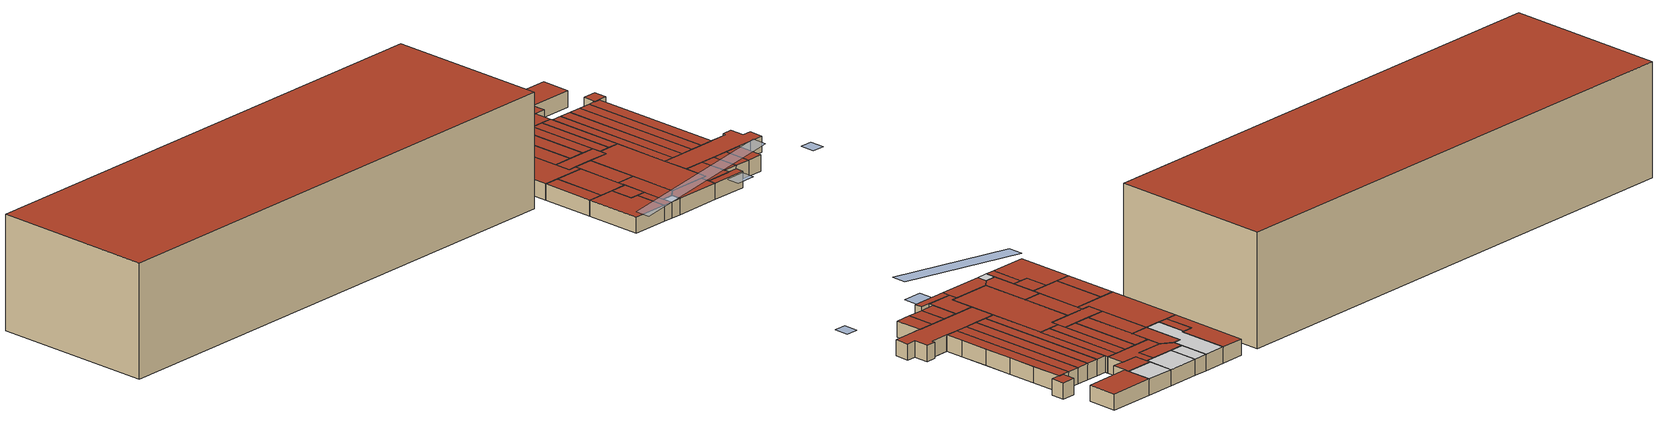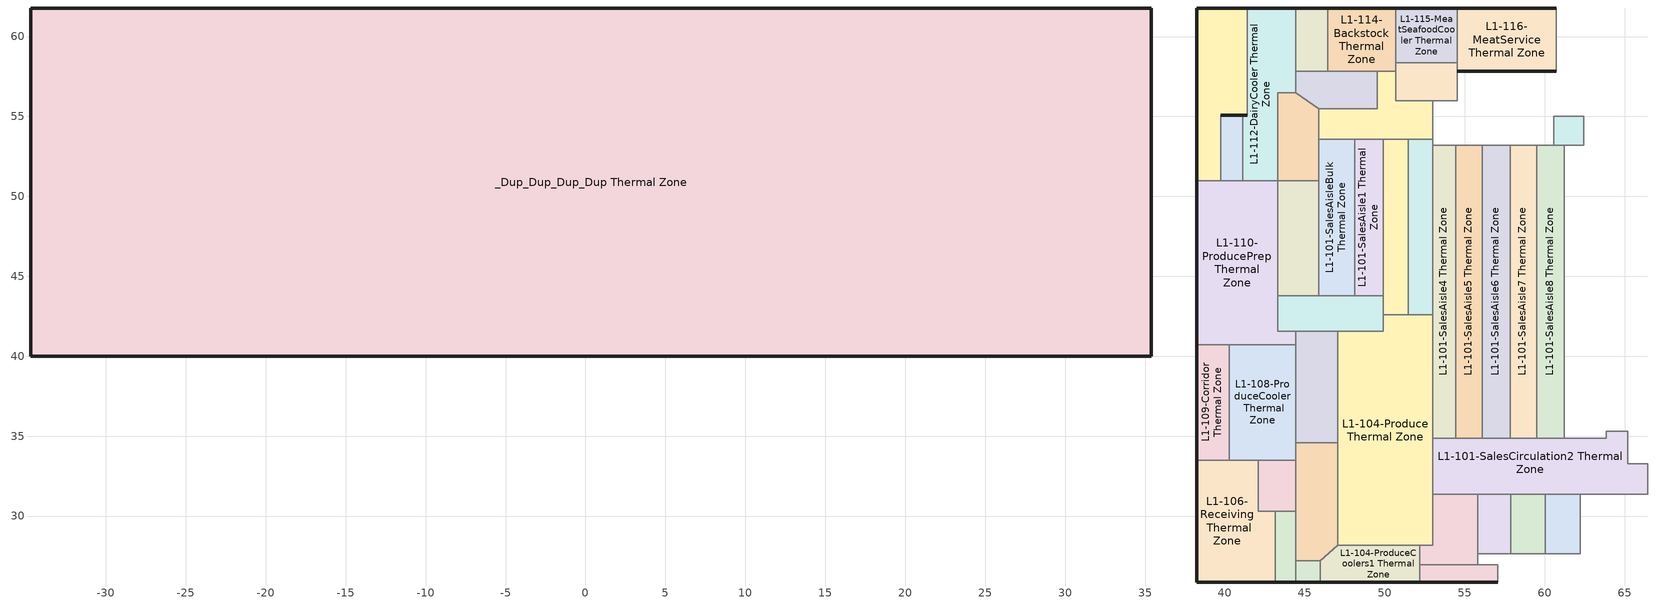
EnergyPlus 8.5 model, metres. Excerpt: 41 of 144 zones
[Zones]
L1-101-EntranceExit Thermal Zone
 floor ground (Floor_Slab): 57.06,26.95 57.06,25.88 52.19,25.88 52.18,26.95 z0
 wall outside (Wall_Exterior): 52.19,25.88 57.06,25.88 z0:2.13
 wall to L1-102-CheckoutBagging Thermal Zone (Hole): 57.06,25.88 57.06,26.95 55.81,26.95 z0:2.13
 wall to L1-101-SalesCirculation1 Thermal Zone (Hole): 55.81,26.95 52.18,26.95 z0:2.13
 wall to L1-104-ProduceCoolers1 Thermal Zone (Hole): 52.18,26.95 52.19,25.88 z0:2.13
 roof outside (Hole): 52.18,26.95 52.19,25.88 57.06,25.88 57.06,26.95 z2.13
L1-101-SalesAisle1 Thermal Zone
 floor ground (Hole): 49.9,53.58 49.9,43.77 48.13,43.77 48.13,53.58 z0
 wall to L1-101-SalesAisleBulk Thermal Zone (Hole): 48.13,53.58 48.13,43.77 z0:2.13
 wall to L1-104-ProduceCirculation Thermal Zone (Hole): 48.13,43.77 49.9,43.77 z0:2.13
 wall to L1-101-SalesAisle2 Thermal Zone (Hole): 49.9,43.77 49.9,53.58 z0:2.13
 wall to L1-101-SalesCirculation3 Thermal Zone (Hole): 49.9,53.58 48.13,53.58 z0:2.13
 roof outside (Hole): 48.13,53.58 48.13,43.77 49.9,43.77 49.9,53.58 z2.13
L1-101-SalesAisle2 Thermal Zone
 floor ground (Hole): 51.47,53.58 51.47,42.58 49.9,42.58 49.9,53.58 z0
 wall to L1-101-SalesCirculation3 Thermal Zone (Hole): 51.47,53.58 49.9,53.58 z0:2.13
 wall to L1-104-ProduceCirculation Thermal Zone (Hole): 49.9,43.77 49.9,42.58 z0:2.13
 wall to L1-104-Produce Thermal Zone (Hole): 49.9,42.58 51.47,42.58 z0:2.13
 wall to L1-101-SalesAisle3 Thermal Zone (Hole): 51.47,42.58 51.47,53.58 z0:2.13
 roof outside (Hole): 49.9,53.58 49.9,42.58 51.47,42.58 51.47,53.58 z2.13
L1-101-SalesAisle3 Thermal Zone
 floor ground (Hole): 53,53.58 53,42.58 51.47,42.58 51.47,53.58 z0
 wall to L1-104-Produce Thermal Zone (Hole): 51.47,42.58 53,42.58 z0:2.13
 wall to L1-101-SalesAisle4 Thermal Zone (Hole): 53,42.58 53,53.19 z0:2.13
 wall to L1-101-SalesCirculation4 Thermal Zone (Hole): 53,53.19 53,53.58 z0:2.13
 wall to L1-101-SalesCirculation3 Thermal Zone (Hole): 53,53.58 51.47,53.58 z0:2.13
 roof outside (Hole): 51.47,53.58 51.47,42.58 53,42.58 53,53.58 z2.13
L1-101-SalesAisle4 Thermal Zone
 floor ground (Hole): 54.45,53.19 54.45,34.87 53,34.87 53,53.19 z0
 wall to L1-104-Produce Thermal Zone (Hole): 53,42.58 53,34.87 z0:2.13
 wall to L1-101-SalesCirculation2 Thermal Zone (Hole): 53,34.87 54.45,34.87 z0:2.13
 wall to L1-101-SalesAisle5 Thermal Zone (Hole): 54.45,34.87 54.45,53.19 z0:2.13
 wall to L1-101-SalesCirculation4 Thermal Zone (Hole): 54.45,53.19 53,53.19 z0:2.13
 roof outside (Hole): 53,53.19 53,34.87 54.45,34.87 54.45,53.19 z2.13
L1-101-SalesAisle5 Thermal Zone
 floor ground (Hole): 56.1,53.19 56.1,34.87 54.45,34.87 54.45,53.19 z0
 wall to L1-101-SalesCirculation2 Thermal Zone (Hole): 54.45,34.87 56.1,34.87 z0:2.13
 wall to L1-101-SalesAisle6 Thermal Zone (Hole): 56.1,34.87 56.1,53.19 z0:2.13
 wall to L1-101-SalesCirculation4 Thermal Zone (Hole): 56.1,53.19 54.45,53.19 z0:2.13
 roof outside (Hole): 54.45,53.19 54.45,34.87 56.1,34.87 56.1,53.19 z2.13
L1-101-SalesAisle6 Thermal Zone
 floor ground (Hole): 57.84,53.19 57.84,34.87 56.1,34.87 56.1,53.19 z0
 wall to L1-101-SalesCirculation2 Thermal Zone (Hole): 56.1,34.87 57.84,34.87 z0:2.13
 wall to L1-101-SalesAisle7 Thermal Zone (Hole): 57.84,34.87 57.84,53.19 z0:2.13
 wall to L1-101-SalesCirculation4 Thermal Zone (Hole): 57.84,53.19 56.1,53.19 z0:2.13
 roof outside (Hole): 56.1,53.19 56.1,34.87 57.84,34.87 57.84,53.19 z2.13
L1-101-SalesAisle7 Thermal Zone
 floor ground (Hole): 59.49,53.19 59.49,34.87 57.84,34.87 57.84,53.19 z0
 wall to L1-101-SalesCirculation2 Thermal Zone (Hole): 57.84,34.87 59.49,34.87 z0:2.13
 wall to L1-101-SalesAisle8 Thermal Zone (Hole): 59.49,34.87 59.49,53.19 z0:2.13
 wall to L1-101-SalesCirculation4 Thermal Zone (Hole): 59.49,53.19 57.84,53.19 z0:2.13
 roof outside (Hole): 57.84,53.19 57.84,34.87 59.49,34.87 59.49,53.19 z2.13
L1-101-SalesAisle8 Thermal Zone
 floor ground (Hole): 61.24,53.19 61.24,34.87 59.49,34.87 59.49,53.19 z0
 wall to L1-101-SalesCirculation4 Thermal Zone (Hole): 60.58,53.19 59.49,53.19 z0:2.13
 wall to L1-101-SalesCirculation2 Thermal Zone (Hole): 59.49,34.87 61.24,34.87 z0:2.13
 wall to L1-101-SalesRefrigerationAisle1 Thermal Zone (Hole): 61.24,34.87 61.24,37.32 z0:2.13
 wall to L1-101-SalesRefrigerationAisle2 Thermal Zone (Hole): 61.24,37.32 61.24,41.19 z0:2.13
 wall to L1-101-SalesRefrigerationAisle3 Thermal Zone (Hole): 61.24,41.19 61.24,45.13 z0:2.13
 wall to L1-101-SalesRefrigerationAisle4 Thermal Zone (Hole): 61.24,45.13 61.24,49 z0:2.13
 wall to L1-101-SalesRefrigerationAisle5 Thermal Zone (Hole): 61.24,49 61.24,53.19 z0:2.13
 wall to L1-101-SalesRefrigerationEndcap1 Thermal Zone (Hole): 61.24,53.19 60.58,53.19 z0:2.13
 roof outside (Hole): 59.49,53.19 59.49,34.87 61.24,34.87 61.24,53.19 z2.13
L1-101-SalesAisleBulk Thermal Zone
 floor ground (Hole): 48.13,53.58 48.13,43.77 45.87,43.77 45.87,53.58 z0
 wall to L1-101-SalesCirculation3 Thermal Zone (Hole): 48.13,53.58 45.87,53.58 z0:2.13
 wall to L1-101-SalesRefrigerationReachInDairy2 Thermal Zone (Hole): 45.87,53.58 45.87,50.96 z0:2.13
 wall to L1-101-SalesRefrigerationReachInDairy1 Thermal Zone (Hole): 45.87,50.96 45.87,43.77 z0:2.13
 wall to L1-104-ProduceCirculation Thermal Zone (Hole): 45.87,43.77 48.13,43.77 z0:2.13
 roof outside (Hole): 45.87,53.58 45.87,43.77 48.13,43.77 48.13,53.58 z2.13
L1-101-SalesCirculation1 Thermal Zone
 floor ground (Hole): 55.81,31.36 55.81,26.95 52.18,26.95 52.18,28.16 53,28.16 53,31.36 z0
 wall to L1-103-Floral Thermal Zone (Hole): 55.81,27.65 55.81,31.36 z0:2.13
 wall to L1-101-SalesCirculation2 Thermal Zone (Hole): 55.81,31.36 53,31.36 z0:2.13
 wall to L1-104-Produce Thermal Zone (Hole): 53,31.36 53,28.16 52.18,28.16 z0:2.13
 wall to L1-104-ProduceCoolers1 Thermal Zone (Hole): 52.18,28.16 52.18,26.95 z0:2.13
 wall to L1-102-CheckoutBagging Thermal Zone (Hole): 55.81,26.95 55.81,27.65 z0:2.13
 roof outside (Hole): 53,31.36 53,28.16 52.18,28.16 52.18,26.95 55.81,26.95 55.81,31.36 z2.13
L1-101-SalesCirculation2 Thermal Zone
 floor ground (Hole): 65.2,35.3 65.2,33.28 66.45,33.28 66.45,31.36 53,31.36 53,34.87 63.86,34.87 63.86,35.3 z0
 wall to L1-102-Checkout2 Thermal Zone (Hole): 60.05,31.36 62.21,31.36 z0:2.13
 wall to L1-102-Checkout3 Thermal Zone (Hole): 62.21,31.36 64.37,31.36 z0:2.13
 wall to L1-102-Checkout4 Thermal Zone (Hole): 64.37,31.36 66.45,31.36 z0:2.13
 wall to L1-101-SalesCirculation7 Thermal Zone (Hole): 66.45,31.36 66.45,33.28 z0:2.13
 wall to L1-101-SalesRefrigerationEndcap3 Thermal Zone (Hole): 66.45,33.28 65.2,33.28 65.2,35.3 z0:2.13
 wall to L1-101-SalesAisle9 Thermal Zone (Hole): 65.2,35.3 63.86,35.3 z0:2.13
 wall to L1-101-SalesRefrigerationAisle1 Thermal Zone (Hole): 63.86,35.3 63.86,34.87 61.24,34.87 z0:2.13
 wall to L1-104-Produce Thermal Zone (Hole): 53,34.87 53,31.36 z0:2.13
 wall to L1-103-Floral Thermal Zone (Hole): 55.81,31.36 57.88,31.36 z0:2.13
 wall to L1-102-Checkout1 Thermal Zone (Hole): 57.88,31.36 60.05,31.36 z0:2.13
 roof outside (Hole): 53,34.87 53,31.36 66.45,31.36 66.45,33.28 65.2,33.28 65.2,35.3 63.86,35.3 63.86,34.87 z2.13
L1-101-SalesCirculation3 Thermal Zone
 floor ground (Hole): 53,55.99 53,53.58 45.87,53.58 45.87,55.47 49.53,55.47 49.53,57.81 50.69,57.81 50.69,55.99 z0
 wall to L1-101-SalesRefrigerationReachInDairy2 Thermal Zone (Hole): 45.87,55.47 45.87,53.58 z0:2.13
 wall to L1-101-SalesCirculation4 Thermal Zone (Hole): 53,53.58 53,55.99 z0:2.13
 wall to L1-101-SalesRefrigerationReachInMeatSubstitutes Thermal Zone (Hole): 53,55.99 50.69,55.99 50.69,57.81 z0:2.13
 wall to L1-114-Backstock Thermal Zone (Hole): 50.69,57.81 49.53,57.81 z0:2.13
 wall to L1-101-SalesRefrigerationReachInDairy3 Thermal Zone (Hole): 49.53,57.81 49.53,55.47 45.87,55.47 z0:2.13
 roof outside (Hole): 45.87,55.47 45.87,53.58 53,53.58 53,55.99 50.69,55.99 50.69,57.81 49.53,57.81 49.53,55.47 z2.13
L1-101-SalesRefrigerationEndcap1 Thermal Zone
 floor ground (Hole): 62.45,55.02 62.45,53.19 60.58,53.19 60.58,55.02 z0
 wall to L1-101-SalesRefrigerationAisle5 Thermal Zone (Hole): 61.24,53.19 62.45,53.19 z0:2.13
 wall to L1-101-SalesCirculation4 Thermal Zone (Hole): 62.45,53.19 62.45,55.02 60.58,55.02 60.58,53.19 z0:2.13
 roof outside (Hole): 60.58,55.02 60.58,53.19 62.45,53.19 62.45,55.02 z2.13
L1-101-SalesRefrigerationReachInDairy1 Thermal Zone
 floor ground (Hole): 45.87,50.96 45.87,43.77 43.31,43.77 43.31,50.96 z0
 wall to L1-110-ProducePrep Thermal Zone (Hole): 43.31,50.96 43.31,43.77 z0:2.13
 wall to L1-104-ProduceCirculation Thermal Zone (Hole): 43.31,43.77 45.87,43.77 z0:2.13
 wall to L1-101-SalesRefrigerationReachInDairy2 Thermal Zone (Hole): 45.87,50.96 43.31,50.96 z0:2.13
 roof outside (Hole): 43.31,50.96 43.31,43.77 45.87,43.77 45.87,50.96 z2.13
L1-101-SalesRefrigerationReachInDairy2 Thermal Zone
 floor ground (Hole): 45.87,55.47 45.87,50.96 43.31,50.96 43.31,56.48 44.44,56.48 z0
 wall to L1-101-SalesRefrigerationReachInDairy3 Thermal Zone (Hole): 45.87,55.47 44.44,56.48 z0:2.13
 wall to L1-112-DairyCooler Thermal Zone (Hole): 44.44,56.48 43.31,56.48 43.31,50.96 z0:2.13
 roof outside (Hole): 43.31,56.48 43.31,50.96 45.87,50.96 45.87,55.47 44.44,56.48 z2.13
L1-101-SalesRefrigerationReachInDairy3 Thermal Zone
 floor ground (Hole): 49.53,57.81 49.53,55.47 45.87,55.47 44.44,56.48 44.44,57.81 z0
 wall to L1-114-Backstock Thermal Zone (Hole): 49.53,57.81 46.42,57.81 z0:2.13
 wall to L1-113-BeerCage Thermal Zone (Hole): 46.42,57.81 44.44,57.81 z0:2.13
 wall to L1-112-DairyCooler Thermal Zone (Hole): 44.44,57.81 44.44,56.48 z0:2.13
 roof outside (Hole): 44.44,57.81 44.44,56.48 45.87,55.47 49.53,55.47 49.53,57.81 z2.13
L1-101-SalesRefrigerationReachInMeatSubstitutes Thermal Zone
 floor ground (Hole): 54.53,58.37 54.53,55.99 50.69,55.99 50.69,58.37 z0
 wall to L1-101-SalesCirculation4 Thermal Zone (Hole): 53,55.99 54.53,55.99 z0:2.13
 wall to L1-101-SalesCirculationMeatSeafood Thermal Zone (Hole): 54.53,55.99 54.53,57.81 z0:2.13
 wall to L1-116-MeatService Thermal Zone (Hole): 54.53,57.81 54.53,58.37 z0:2.13
 wall to L1-115-MeatSeafoodCooler Thermal Zone (Hole): 54.53,58.37 50.69,58.37 z0:2.13
 wall to L1-114-Backstock Thermal Zone (Hole): 50.69,58.37 50.69,57.81 z0:2.13
 roof outside (Hole): 50.69,58.37 50.69,55.99 54.53,55.99 54.53,58.37 z2.13
L1-102-Checkout1 Thermal Zone
 floor ground (Hole): 60.05,31.36 60.05,27.65 57.88,27.65 57.88,31.36 z0
 wall to L1-103-Floral Thermal Zone (Hole): 57.88,31.36 57.88,27.65 z0:2.13
 wall to L1-102-CheckoutBagging Thermal Zone (Hole): 57.88,27.65 60.05,27.65 z0:2.13
 wall to L1-102-Checkout2 Thermal Zone (Hole): 60.05,27.65 60.05,31.36 z0:2.13
 roof outside (Hole): 57.88,31.36 57.88,27.65 60.05,27.65 60.05,31.36 z2.13
L1-102-Checkout2 Thermal Zone
 floor ground (Hole): 62.21,31.36 62.21,27.65 60.05,27.65 60.05,31.36 z0
 wall to L1-102-CheckoutBagging Thermal Zone (Hole): 60.05,27.65 62.21,27.65 z0:2.13
 wall to L1-102-Checkout3 Thermal Zone (Hole): 62.21,27.65 62.21,31.36 z0:2.13
 roof outside (Hole): 60.05,31.36 60.05,27.65 62.21,27.65 62.21,31.36 z2.13
L1-102-ReceivingOffice Thermal Zone
 floor ground (Hole): 44.44,33.5 44.44,30.31 42.09,30.31 42.09,33.5 z0
 wall to L1-106-ReceivingTransformers2 Thermal Zone (Hole): 43.15,30.31 44.44,30.31 z0:2.13
 wall to L1-104-ProduceCoolers2 Thermal Zone (Hole): 44.44,30.31 44.44,33.5 z0:2.13
 wall to L1-108-ProduceCooler Thermal Zone (Hole): 44.44,33.5 42.09,33.5 z0:2.13
 wall to L1-106-Receiving Thermal Zone (Hole): 42.09,33.5 42.09,30.31 43.15,30.31 z0:2.13
 roof outside (Hole): 42.09,33.5 42.09,30.31 44.44,30.31 44.44,33.5 z2.13
L1-103-Floral Thermal Zone
 floor ground (Hole): 57.88,31.36 57.88,27.65 55.81,27.65 55.81,31.36 z0
 wall to L1-102-CheckoutBagging Thermal Zone (Hole): 55.81,27.65 57.88,27.65 z0:2.13
 roof outside (Hole): 55.81,31.36 55.81,27.65 57.88,27.65 57.88,31.36 z2.13
L1-104-Produce Thermal Zone
 floor ground (Hole): 53,42.58 53,28.16 47.06,28.16 47.06,41.57 49.9,41.57 49.9,42.58 z0
 wall to L1-104-ProduceCoolers3 Thermal Zone (Hole): 47.06,41.57 47.06,34.57 z0:2.13
 wall to L1-104-ProduceCirculation Thermal Zone (Hole): 49.9,42.58 49.9,41.57 47.06,41.57 z0:2.13
 wall to L1-104-ProduceCoolers2 Thermal Zone (Hole): 47.06,34.57 47.06,28.16 z0:2.13
 wall to L1-104-ProduceCoolers1 Thermal Zone (Hole): 47.06,28.16 52.18,28.16 z0:2.13
 roof outside (Hole): 47.06,41.57 47.06,28.16 53,28.16 53,42.58 49.9,42.58 49.9,41.57 z2.13
L1-104-ProduceCirculation Thermal Zone
 floor ground (Hole): 49.9,43.77 49.9,41.57 43.31,41.57 43.31,43.77 z0
 wall to L1-110-ProducePrep Thermal Zone (Hole): 43.31,43.77 43.31,41.57 44.44,41.57 z0:2.13
 wall to L1-104-ProduceCoolers3 Thermal Zone (Hole): 44.44,41.57 47.06,41.57 z0:2.13
 roof outside (Hole): 43.31,43.77 43.31,41.57 49.9,41.57 49.9,43.77 z2.13
L1-104-ProduceCoolers1 Thermal Zone
 floor ground (Hole): 52.18,28.16 52.19,25.88 45.97,25.88 45.97,27.22 47.06,28.16 z0
 wall outside (Wall_Exterior): 45.97,25.88 52.19,25.88 z0:2.13
 wall to L1-104-ProduceCoolers2 Thermal Zone (Hole): 47.06,28.16 45.97,27.22 z0:2.13
 wall to L1-Shaft Thermal Zone (Hole): 45.97,27.22 45.97,25.88 z0:2.13
 roof outside (Hole): 47.06,28.16 45.97,27.22 45.97,25.88 52.19,25.88 52.18,28.16 z2.13
L1-104-ProduceCoolers2 Thermal Zone
 floor ground (Hole): 47.06,34.57 47.06,28.16 45.97,27.22 44.44,27.22 44.44,34.57 z0
 wall to L1-108-ProduceCooler Thermal Zone (Hole): 44.44,34.57 44.44,33.5 z0:2.13
 wall to L1-106-ReceivingTransformers2 Thermal Zone (Hole): 44.44,30.31 44.44,27.22 z0:2.13
 wall to L1-Shaft Thermal Zone (Hole): 44.44,27.22 45.97,27.22 z0:2.13
 wall to L1-104-ProduceCoolers3 Thermal Zone (Hole): 47.06,34.57 44.44,34.57 z0:2.13
 roof outside (Hole): 44.44,34.57 44.44,27.22 45.97,27.22 47.06,28.16 47.06,34.57 z2.13
L1-104-ProduceCoolers3 Thermal Zone
 floor ground (Hole): 47.06,41.57 47.06,34.57 44.44,34.57 44.44,41.57 z0
 wall to L1-110-ProducePrep Thermal Zone (Hole): 44.44,41.57 44.44,40.72 z0:2.13
 wall to L1-108-ProduceCooler Thermal Zone (Hole): 44.44,40.72 44.44,34.57 z0:2.13
 roof outside (Hole): 44.44,41.57 44.44,34.57 47.06,34.57 47.06,41.57 z2.13
L1-106-Receiving Thermal Zone
 floor ground (Hole): 42.09,33.5 42.09,30.31 43.15,30.31 43.15,25.88 38.22,25.88 38.22,33.5 z0
 wall outside (Wall_Exterior): 38.22,33.5 38.22,25.88 43.15,25.88 z0:2.13
 wall to L1-108-ProduceCooler Thermal Zone (Hole): 42.09,33.5 40.26,33.5 z0:2.13
 wall to L1-109-Corridor Thermal Zone (Hole): 40.26,33.5 38.22,33.5 z0:2.13
 wall to L1-106-ReceivingTransformers2 Thermal Zone (Hole): 43.15,25.88 43.15,30.31 z0:2.13
 roof outside (Hole): 38.22,33.5 38.22,25.88 43.15,25.88 43.15,30.31 42.09,30.31 42.09,33.5 z2.13
L1-106-ReceivingTransformers2 Thermal Zone
 floor ground (Hole): 44.44,30.31 44.44,25.88 43.15,25.88 43.15,30.31 z0
 wall outside (Wall_Exterior): 43.15,25.88 44.44,25.88 z0:2.13
 wall to L1-Shaft Thermal Zone (Hole): 44.44,25.88 44.44,27.22 z0:2.13
 roof outside (Hole): 43.15,30.31 43.15,25.88 44.44,25.88 44.44,30.31 z2.13
L1-108-ProduceCooler Thermal Zone
 floor ground (Hole): 44.44,40.72 44.44,33.5 40.26,33.5 40.26,40.72 z0
 wall to L1-110-ProducePrep Thermal Zone (Hole): 44.44,40.72 40.26,40.72 z0:2.13
 wall to L1-109-Corridor Thermal Zone (Hole): 40.26,40.72 40.26,33.5 z0:2.13
 roof outside (Hole): 40.26,40.72 40.26,33.5 44.44,33.5 44.44,40.72 z2.13
L1-109-Corridor Thermal Zone
 floor ground (Hole): 40.26,40.72 40.26,33.5 38.22,33.5 38.22,40.72 z0
 wall outside (Wall_Exterior): 38.22,40.72 38.22,33.5 z0:2.13
 wall to L1-110-ProducePrep Thermal Zone (Hole): 40.26,40.72 38.22,40.72 z0:2.13
 roof outside (Hole): 38.22,40.72 38.22,33.5 40.26,33.5 40.26,40.72 z2.13
L1-110-ProducePrep Thermal Zone
 floor ground (Hole): 43.31,50.96 43.31,41.57 44.44,41.57 44.44,40.72 38.22,40.72 38.22,50.96 z0
 wall outside (Wall_Exterior): 38.22,50.96 38.22,40.72 z0:2.13
 wall to L1-111-GroceryFreezer Thermal Zone (Hole): 39.75,50.96 38.22,50.96 z0:2.13
 wall to L1-Stairs Thermal Zone (Hole): 41.12,50.96 39.75,50.96 z0:2.13
 wall to L1-112-DairyCooler Thermal Zone (Hole): 43.31,50.96 41.12,50.96 z0:2.13
 roof outside (Hole): 38.22,50.96 38.22,40.72 44.44,40.72 44.44,41.57 43.31,41.57 43.31,50.96 z2.13
L1-111-GroceryFreezer Thermal Zone
 floor ground (Hole): 41.4,61.78 41.4,55.08 39.75,55.08 39.75,50.96 38.22,50.96 38.22,61.78 z0
 wall outside (Wall_Exterior): 41.4,61.78 38.22,61.78 38.22,50.96 / 39.75,55.08 41.4,55.08 z0:2.13
 wall to L1-Stairs Thermal Zone (Hole): 39.75,50.96 39.75,55.08 z0:2.13
 wall to L1-112-DairyCooler Thermal Zone (Hole): 41.4,55.08 41.4,61.78 z0:2.13
 roof outside (Hole): 38.22,61.78 38.22,50.96 39.75,50.96 39.75,55.08 41.4,55.08 41.4,61.78 z2.13
L1-112-DairyCooler Thermal Zone
 floor ground (Hole): 44.44,61.78 44.44,56.48 43.31,56.48 43.31,50.96 41.12,50.96 41.12,55.08 41.4,55.08 41.4,61.78 z0
 wall outside (Wall_Exterior): 41.4,55.08 41.12,55.08 / 44.44,61.78 41.4,61.78 z0:2.13
 wall to L1-Stairs Thermal Zone (Hole): 41.12,55.08 41.12,50.96 z0:2.13
 wall to L1-113-BeerCage Thermal Zone (Hole): 44.44,57.81 44.44,61.78 z0:2.13
 ceiling to L1S1-DairyCooler Thermal Zone (Hole): 41.4,61.78 41.4,55.08 41.12,55.08 41.12,50.96 43.31,50.96 43.31,56.48 44.44,56.48 44.44,61.78 z2.13
L1-113-BeerCage Thermal Zone
 floor ground (Hole): 46.42,61.78 46.42,57.81 44.44,57.81 44.44,61.78 z0
 wall outside (Wall_Exterior): 46.42,61.78 44.44,61.78 z0:2.13
 wall to L1-114-Backstock Thermal Zone (Hole): 46.42,57.81 46.42,61.78 z0:2.13
 ceiling to L1S1-BeerCage Thermal Zone (Hole): 44.44,61.78 44.44,57.81 46.42,57.81 46.42,61.78 z2.13
L1-114-Backstock Thermal Zone
 floor ground (Hole): 50.69,61.78 50.69,57.81 46.42,57.81 46.42,61.78 z0
 wall outside (Wall_Exterior): 50.69,61.78 46.42,61.78 z0:2.13
 wall to L1-115-MeatSeafoodCooler Thermal Zone (Hole): 50.69,58.37 50.69,61.78 z0:2.13
 ceiling to L1S1-Backstock Thermal Zone (Hole): 46.42,61.78 46.42,57.81 50.69,57.81 50.69,61.78 z2.13
L1-115-MeatSeafoodCooler Thermal Zone
 floor ground (Hole): 54.53,61.78 54.53,58.37 50.69,58.37 50.69,61.78 z0
 wall outside (Wall_Exterior): 54.53,61.78 50.69,61.78 z0:2.13
 wall to L1-116-MeatService Thermal Zone (Hole): 54.53,58.37 54.53,61.78 z0:2.13
 ceiling to L1S1-MeatSeafoodCooler Thermal Zone (Hole): 50.69,61.78 50.69,58.37 54.53,58.37 54.53,61.78 z2.13
L1-116-MeatService Thermal Zone
 floor ground (Hole): 60.74,61.78 60.74,57.81 54.53,57.81 54.53,61.78 z0
 wall outside (Wall_Exterior): 60.74,61.78 54.53,61.78 / 54.53,57.81 60.74,57.81 z0:2.13
 wall to L1-117-SeafoodSurface Thermal Zone (Hole): 60.74,57.81 60.74,61.78 z0:2.13
 roof outside (Hole): 54.53,61.78 54.53,57.81 60.74,57.81 60.74,61.78 z2.13
L1-Shaft Thermal Zone
 floor ground (Hole): 45.97,27.22 45.97,25.88 44.44,25.88 44.44,27.22 z0
 wall outside (Wall_Exterior): 44.44,25.88 45.97,25.88 z0:2.13
 ceiling to L1S1-Shaft Thermal Zone (Hole): 44.44,27.22 44.44,25.88 45.97,25.88 45.97,27.22 z2.13
L1-Stairs Thermal Zone
 floor ground (Hole): 41.12,55.08 41.12,50.96 39.75,50.96 39.75,55.08 z0
 wall outside (Wall_Exterior): 41.12,55.08 39.75,55.08 z0:2.13
 roof outside (Hole): 39.75,55.08 39.75,50.96 41.12,50.96 41.12,55.08 z2.13
_Dup_Dup_Dup_Dup Thermal Zone
 floor ground (Hole): 35.4,61.78 35.4,40 -34.7,40 -34.7,61.78 z0
 wall outside (Wall_Exterior): 35.4,40 35.4,61.78 -34.7,61.78 -34.7,40 35.4,40 z0:15.24
 roof outside (Hole): -34.7,61.78 -34.7,40 35.4,40 35.4,61.78 z15.24
shading: 35.4,40 35.4,61.78 / 35.4,61.78 -34.7,61.78 / -34.7,61.78 -34.7,40 / -34.7,40 35.4,40 z0:15.24; 35.4,61.78 35.4,40 -34.7,40 -34.7,61.78 z0; -34.7,61.78 -34.7,40 35.4,40 35.4,61.78 z15.24; 58.95,23.88,5.72 38.22,23.88,2.82 38.22,25.88,2.82 58.95,25.88,5.72; 56.79,25.88 56.79,23.87 54.11,23.87 54.11,25.88 z2.09; 69.16,25.88 69.16,23.87 67.45,23.87 67.45,25.88 z2.09
[Building]
NoeValleyWFM.idf: North Axis {deg}=356.173; Terrain=City; Solar Distribution=FullInteriorAndExteriorWithReflections; Maximum Number of Warmup Days=25; Minimum Number of Warmup Days=6
[Material]
Name | Roughness | Thickness {m} | Conductivity {W/m-K} | Density {kg/m3} | Specific Heat {J/kg-K} | Thermal Absorptance | Solar Absorptance | Visible Absorptance
ConcreteSlab 8in | MediumSmooth | 0.2032 | 1.39975 | 2100 | 836.8 | 0.9 | 0.7 | 0.7
G01a 19mm gypsum board | MediumSmooth | 0.019 | 0.16 | 800 | 1090
Insulation: Cellular glass - 75mm | MediumRough | 0.075 | 0.05 | 136 | 750
Plywood (Douglas Fir) - 12.7mm | Smooth | 0.0127 | 0.12 | 540 | 1210
F14 Slate or tile | VeryRough | 0.0127 | 1.59 | 1920 | 1260
[Material:NoMass]
Vaporseal - plastic film: Roughness=Rough; Thermal Resistance {m2-K/W}=0.002
[Material:AirGap]
Hole: Thermal Resistance {m2-K/W}=0.00158499
[Construction]
Floor_Slab: ConcreteSlab 8in
Wall_Exterior: F14 Slate or tile, Vaporseal - plastic film, Insulation: Cellular glass - 75mm, Plywood (Douglas Fir) - 12.7mm, G01a 19mm gypsum board
Hole: Hole
[Zone]
L1-101-EntranceExit Thermal Zone; L1-101-SalesAisle1 Thermal Zone; L1-101-SalesAisle2 Thermal Zone; L1-101-SalesAisle3 Thermal Zone; L1-101-SalesAisle4 Thermal Zone; L1-101-SalesAisle5 Thermal Zone; L1-101-SalesAisle6 Thermal Zone; L1-101-SalesAisle7 Thermal Zone; L1-101-SalesAisle8 Thermal Zone; L1-101-SalesAisleBulk Thermal Zone; L1-101-SalesCirculation1 Thermal Zone; L1-101-SalesCirculation2 Thermal Zone; L1-101-SalesCirculation3 Thermal Zone; L1-101-SalesRefrigerationEndcap1 Thermal Zone; L1-101-SalesRefrigerationReachInDairy1 Thermal Zone; L1-101-SalesRefrigerationReachInDairy2 Thermal Zone; L1-101-SalesRefrigerationReachInDairy3 Thermal Zone; L1-101-SalesRefrigerationReachInMeatSubstitutes Thermal Zone; L1-102-Checkout1 Thermal Zone; L1-102-Checkout2 Thermal Zone; L1-102-ReceivingOffice Thermal Zone; L1-103-Floral Thermal Zone; L1-104-Produce Thermal Zone; L1-104-ProduceCirculation Thermal Zone; L1-104-ProduceCoolers1 Thermal Zone; L1-104-ProduceCoolers2 Thermal Zone; L1-104-ProduceCoolers3 Thermal Zone; L1-106-Receiving Thermal Zone; L1-106-ReceivingTransformers2 Thermal Zone; L1-108-ProduceCooler Thermal Zone; L1-109-Corridor Thermal Zone; L1-110-ProducePrep Thermal Zone; L1-111-GroceryFreezer Thermal Zone; L1-112-DairyCooler Thermal Zone; L1-113-BeerCage Thermal Zone; L1-114-Backstock Thermal Zone; L1-115-MeatSeafoodCooler Thermal Zone; L1-116-MeatService Thermal Zone; L1-Shaft Thermal Zone; L1-Stairs Thermal Zone; Zone 1 Thermal Zone; _Dup_Dup_Dup_Dup Thermal Zone
[ElectricEquipment] Design Level Calculation Method=EquipmentLevel
Name | Zone or ZoneList | Schedule | Design Level {W} | Fraction Radiant
10300A - Checkstand; 10600A - Register | L1-102-Checkout1 Thermal Zone | Cashier | 400 | 0.1
10300B - Checkstand; 10600B - Register | L1-102-Checkout2 Thermal Zone | Cashier | 400 | 0.1
10600K - Register | L1-103-Floral Thermal Zone | Cashier | 400 | 0.1
12301 - Bailer | L1-106-ReceivingTransformers2 Thermal Zone |  | 11592
12517 - Flytrap | L1-106-ReceivingTransformers2 Thermal Zone |  | 70
3300A - Scale; 3300B - Scale | L1-116-MeatService Thermal Zone | Cashier | 120
3213A - Ref Table Top; 3213B - Ref Table Top; 3213C - Ref Table Top; 3213D - Ref Table Top | L1-116-MeatService Thermal Zone |  | 660
3308 - Table Top Grinder | L1-116-MeatService Thermal Zone |  | 740
3302 - Slicer | L1-116-MeatService Thermal Zone |  | 300
3320 - Wrapper | L1-116-MeatService Thermal Zone |  | 780
8309A-F - Nut Grinders | L1-101-SalesAisleBulk Thermal Zone |  | 6240
1304 - Wrapper | L1-110-ProducePrep Thermal Zone |  | 750
1301 - Scale | L1-110-ProducePrep Thermal Zone | Cashier | 120
1311 - Food Processor | L1-110-ProducePrep Thermal Zone |  | 1008
1515 - Fly Trap | L1-110-ProducePrep Thermal Zone |  | 70
2114 - Ice Flaker | L1-110-ProducePrep Thermal Zone |  | 811
[Schedule:Day:Hourly]
Cashier WD; Cashier Sat; Cashier Sun/Hol: 0, 0, 0, 0, 0, 0, 0.1, 0.3, 0.4, 0.5, 0.5, 0.5, 0.5, 0.4, 0.4, 0.6, 0.7, 0.9, 0.7, 0.7, 0.6, 0.4, 0.2, 0
[Schedule:Week:Daily]
Cashier Week: Cashier Sun/Hol, Cashier WD, Cashier WD, Cashier WD, Cashier WD, Cashier WD, Cashier Sat, Cashier Sun/Hol, Cashier WD, Cashier WD, Cashier WD, Cashier WD
[Schedule:Year]
Cashier: Cashier Week, 1, 1, 12, 31
